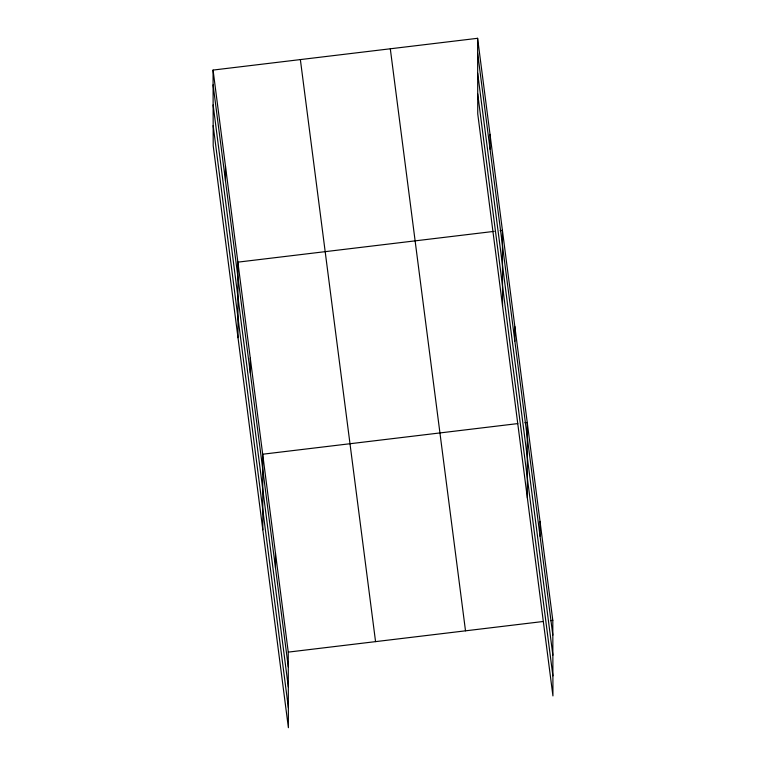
<?xml version="1.0" encoding="UTF-8"?>
<svg xmlns="http://www.w3.org/2000/svg" width="766" height="766" viewBox="0 0 766 766"><rect width="100%" height="100%" fill="white"/><g stroke="black" fill="none" stroke-linecap="round" stroke-linejoin="round"><path stroke-width="1.15" d="M213.063 70.07L288.255 652.115L288.389 727.7L213.197 145.655L213.063 70.07L477.611 38.3L552.803 620.345L552.937 695.93L477.745 113.885L477.611 38.3M494.166 231.37L237.881 262.144L238.006 337.729M500.064 230.662L502.419 230.375L502.553 305.96M517.797 423.588L262.69 454.219L262.824 529.804M524.882 422.736L527.238 422.449L527.372 498.034M288.255 652.115L543.372 621.475M550.448 620.632L552.803 620.345M477.639 53.093L552.832 635.138M477.668 73.153L552.87 655.198M477.706 93.825L552.899 675.871M390.306 48.785L465.508 630.83M300.368 59.585L375.56 641.63M213.092 84.863L288.284 666.908M213.12 104.923L288.322 686.968M213.159 125.595L288.361 707.64M540.02 521.397L540.049 536.19M514.829 326.412L514.857 341.205M490.02 134.337L490.039 149.131M275.473 553.167L275.501 567.96M250.281 358.182L250.31 372.975M225.472 166.107L225.501 180.9"/></g></svg>
